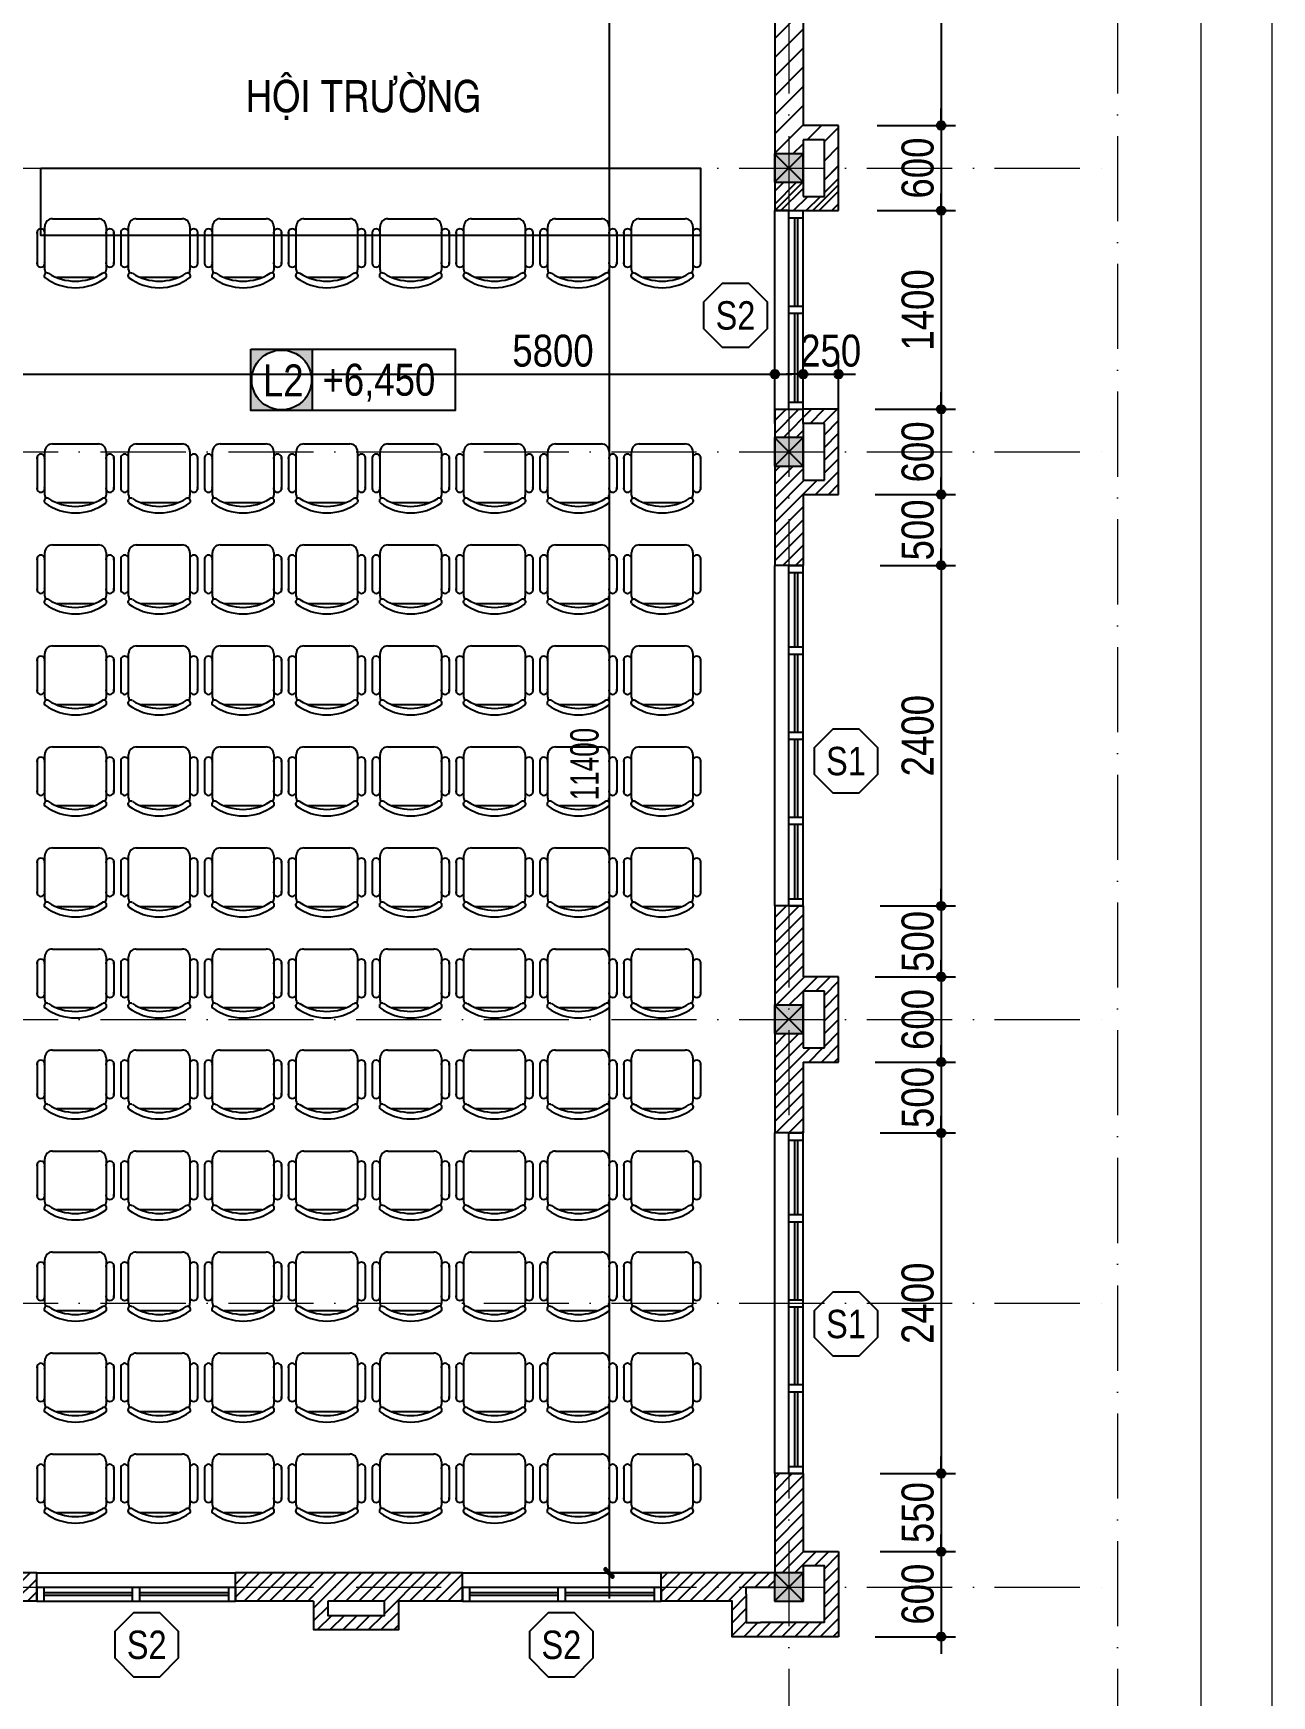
# Model space of a CAD drawing. Extents: x -1107188 to -523840, y 39692 to 514392.
# Drawn here: x -1031917 to -1023188, y 495586 to 507302 of the extents above; entities that cross this region are included whole.
import ezdxf
from ezdxf.enums import TextEntityAlignment as Align

# ---------------------------------------------------------------- set-up
doc = ezdxf.new("R2010")
doc.units = 0
doc.linetypes.add('ACAD_ISO10W100', pattern=[18, 12, -3, 0, -3])
doc.layers.get('0').update_dxf_attribs({"color": 255, "linetype": 'CONTINUOUS'})
doc.layers.get('DEFPOINTS').update_dxf_attribs({"linetype": 'CONTINUOUS'})
doc.layers.add('00-KICH THUOC', color=6, linetype='CONTINUOUS', lineweight=9)
doc.layers.add('TRUC', color=24, linetype='CONTINUOUS', lineweight=0)
for name, color, linetype in [('009', 251, 'CONTINUOUS'), ('DIM', 1, 'CONTINUOUS'), ('DOOR', 20, 'CONTINUOUS'), ('MEDIUM', 2, 'CONTINUOUS'), ('TAGS', 60, 'CONTINUOUS'), ('TEXT', 7, 'CONTINUOUS'), ('TUONG', 131, 'CONTINUOUS'), ('vat dung', 44, 'CONTINUOUS'), ('WALL', 4, 'CONTINUOUS')]:
    doc.layers.add(name, color=color, linetype=linetype)
doc.styles.add('1', font='', dxfattribs={"height": 250})
doc.styles.add('HEL-CONDENSE', font='')
doc.styles.add('KICHTHUOC', font='', dxfattribs={"width": 0.8})
doc.styles.add('SO BV', font='', dxfattribs={"height": 200})
doc.styles.add('TEN BV', font='', dxfattribs={"height": 350})
doc.styles.add('VNI-HELVE-CONDENSEN', font='')
doc.styles.get('1').set_extended_font_data('VNI-Helve-Condense')
doc.styles.get('HEL-CONDENSE').set_extended_font_data('VNI-Helve-Condense')
doc.styles.get('KICHTHUOC').set_extended_font_data('VNI-Helve-Condense')
doc.styles.get('SO BV').set_extended_font_data('VNI-Helve-Condense')
doc.styles.get('TEN BV').set_extended_font_data('VNI-Helve-Condense', bold=True)
doc.styles.get('VNI-HELVE-CONDENSEN').set_extended_font_data('VNI-Helve-Condense')
doc.dimstyles.new('1-100', dxfattribs={"dimtxt": 200, "dimasz": 60, "dimexe": 0, "dimexo": 0, "dimgap": 70, "dimtad": 1, "dimtoh": 1, "dimdec": 0, "dimzin": 9, "dimdsep": 46, "dimtxsty": 'KICHTHUOC', "dimblk": 'KTHUOC', "dimcen": 15, "dimdle": 150, "dimclrd": 256, "dimclre": 256, "dimclrt": 7, "dimadec": 0, "dimazin": 0, "dimtfac": 1, "dimtdec": 0, "dimtix": 1, "dimtmove": 2, "dimatfit": 3, "dimfxl": 1, "dimtolj": 1, "dimtzin": 1, "dimarcsym": 0})
doc.dimstyles.new('D100', dxfattribs={"dimtxt": 225, "dimasz": 1.2, "dimexe": 100, "dimexo": 0, "dimgap": 50, "dimtad": 1, "dimdec": 0, "dimzin": 13, "dimdsep": 46, "dimtxsty": 'HEL-CONDENSE', "dimblk": 'D50', "dimcen": 0, "dimclrd": 1, "dimclre": 1, "dimclrt": 7, "dimadec": 0, "dimazin": 0, "dimtfac": 1, "dimtdec": 0, "dimtmove": 0, "dimatfit": 3, "dimldrblk": 'D50', "dimfxl": 1, "dimtolj": 1, "dimtzin": 13, "dimarcsym": 0})
pattern_1 = [(45, (-2362596.62, 165205.8), (-44.9012806, 44.9012806), [])]

# ---------------------------------------------------------------- blocks, each defined once
blk = doc.blocks.new('A$C419169B2')
at = {"layer": 'vat dung'}
for p, q in [((-166, 1192), (158, 1192)), ((-275, 1100), (-275, 871)), ((-220, 832), (-220, 1138)), ((212, 1138), (212, 832)), ((266, 1100), (266, 871)), ((129, 778), (-138, 778))]:
    blk.add_line(p, q, dxfattribs=at)
for centre, radius, start, end in [((-166, 1138), 54, 90, 180), ((158, 1138), 54, 0, 90), ((-248, 1092), 28.1, 343.7398, 196.2602), ((239, 1092), 28.1, 343.7398, 196.2602), ((-248, 879), 28.1, 163.7398, 16.2602), ((-166, 832), 54, 180, 207.5844), ((158, 832), 54, 332.4156, 0), ((239, 879), 28.1, 163.7398, 16.2602), ((-205, 790), 19.7, 57.9726, 216.6901), ((-4, 1066), 360, 233.1301, 306.8699), ((-4, 1106), 354, 237.5758, 302.4242), ((196, 790), 19.7, 323.3099, 122.0274)]:
    blk.add_arc(centre, radius, start, end, dxfattribs=at)
blk = doc.blocks.new('s11')
at = {"layer": 'DOOR'}
for p, q in [((0, 0), (0, -100)), ((1400, 0), (0, 0)), ((50, 0), (50, -100)), ((1350, 0), (1350, -100)), ((1400, 0), (1400, -100)), ((1400, -100), (0, -100))]:
    blk.add_line(p, q, dxfattribs=at)
at = {"layer": 'DOOR', "linetype": 'ByBlock', "lineweight": -2}
for p, q in [((675, -100), (675, 0)), ((725, -100), (725, 0))]:
    blk.add_line(p, q, dxfattribs=at)
at = {"layer": 'DOOR', "color": 251}
for p, q in [((50, -40), (675, -40)), ((50, -60), (675, -60)), ((725, -40), (1350, -40)), ((725, -60), (1350, -60))]:
    blk.add_line(p, q, dxfattribs=at)
blk = doc.blocks.new('A$C1CA434F2')
at = {"layer": 'DOOR'}
for p, q in [((-289, -309), (-289, -409)), ((-289, -309), (2111, -309)), ((-239, -309), (-239, -409)), ((886, -309), (886, -409)), ((936, -309), (936, -409)), ((1486, -309), (1486, -409)), ((1536, -309), (1536, -409)), ((2061, -309), (2061, -409)), ((2111, -309), (2111, -409)), ((-289, -409), (2111, -409))]:
    blk.add_line(p, q, dxfattribs=at)
at = {"layer": 'DOOR', "color": 251}
for p, q in [((285, -349), (-239, -349)), ((886, -349), (335, -349)), ((1486, -349), (936, -349)), ((2061, -349), (1536, -349)), ((285, -369), (-239, -369)), ((886, -369), (335, -369)), ((1486, -369), (936, -369)), ((2061, -369), (1536, -369))]:
    blk.add_line(p, q, dxfattribs=at)
at = {"layer": 'DOOR', "linetype": 'ByBlock', "lineweight": -2}
for p, q in [((285, -409), (285, -309)), ((335, -409), (335, -309))]:
    blk.add_line(p, q, dxfattribs=at)
blk = doc.blocks.new('A$C225A2996')
at = {"layer": 'WALL'}
blk.add_hatch(color=4, dxfattribs=at).paths.add_polyline_path([(531, 82), (731, 82), (731, 282), (531, 282)])
at = {"layer": 'WALL', "color": 4}
for p, q in [((531, 282), (731, 82)), ((531, 82), (731, 282))]:
    blk.add_line(p, q, dxfattribs=at)
blk.add_lwpolyline([(531, 82), (731, 82), (731, 282), (531, 282)], close=True, dxfattribs=at)
blk = doc.blocks.new('KH-CUADI')
at = {"layer": 'TAGS'}
blk.add_lwpolyline([(-124, 300), (-300, 124), (-300, -124), (-124, -300), (124, -300), (300, -124), (300, 124), (124, 300)], close=True, dxfattribs=at)
at = {"layer": 'TAGS', "style": 'VNI-HELVE-CONDENSEN'}
blk.add_attdef('D', text='', height=300, dxfattribs=at).set_placement((0, 0), align=Align.MIDDLE)
blk = doc.blocks.new('D50')
at = {"layer": 'DIM'}
blk.add_hatch(color=256, dxfattribs=at).paths.add_polyline_path([(25, 0, 1), (-25, 0, 1)])
blk.add_line((25, 0), (100, 0), dxfattribs=at)
blk.add_circle((0, 0), 25, dxfattribs=at)
blk = doc.blocks.new('*D410')
at = {"layer": 'DEFPOINTS', "color": 0, "transparency": 16777216}
for p in [(-1025970, 510102), (-1025970, 506652), (-1025518, 506652)]:
    blk.add_point(p, dxfattribs=at)
at = {"layer": 'DIM', "color": 1, "lineweight": -2, "transparency": 16777216}
for p, q in [((-1025970, 510102), (-1025418, 510102)), ((-1025518, 510101), (-1025518, 506653)), ((-1025970, 506652), (-1025418, 506652))]:
    blk.add_line(p, q, dxfattribs=at)
at = {"layer": 'DIM', "color": 1, "lineweight": -2, "transparency": 16777216, "xscale": 1.199999999999999, "yscale": 1.199999999999999, "zscale": 1.199999999999999}
for p, rotation in [((-1025518, 510102), 90), ((-1025518, 506652), 270)]:
    blk.add_blockref('D50', p, dxfattribs=dict(at, rotation=rotation))
at = {"layer": 'DIM', "color": 7, "transparency": 16777216, "insert": (-1025683, 508377), "char_height": 225, "attachment_point": 5, "rotation": 90, "style": 'HEL-CONDENSE'}
blk.add_mtext('\\A1;3450', dxfattribs=at)
blk = doc.blocks.new('*D411')
at = {"layer": 'DEFPOINTS', "color": 0, "transparency": 16777216}
for p in [(-1025970, 506652), (-1025970, 506052), (-1025518, 506052)]:
    blk.add_point(p, dxfattribs=at)
at = {"layer": 'DIM', "color": 1, "lineweight": -2, "transparency": 16777216}
for p, q in [((-1025970, 506652), (-1025418, 506652)), ((-1025518, 506651), (-1025518, 506053)), ((-1025970, 506052), (-1025418, 506052))]:
    blk.add_line(p, q, dxfattribs=at)
at = {"layer": 'DIM', "color": 1, "lineweight": -2, "transparency": 16777216, "xscale": 1.199999999999999, "yscale": 1.199999999999999, "zscale": 1.199999999999999}
for p, rotation in [((-1025518, 506652), 90), ((-1025518, 506052), 270)]:
    blk.add_blockref('D50', p, dxfattribs=dict(at, rotation=rotation))
at = {"layer": 'DIM', "color": 7, "transparency": 16777216, "insert": (-1025683, 506352), "char_height": 225, "attachment_point": 5, "rotation": 90, "style": 'HEL-CONDENSE'}
blk.add_mtext('\\A1;600', dxfattribs=at)
blk = doc.blocks.new('*D412')
at = {"layer": 'DEFPOINTS', "color": 0, "transparency": 16777216}
for p in [(-1025970, 506052), (-1025983, 504652), (-1025518, 504652)]:
    blk.add_point(p, dxfattribs=at)
at = {"layer": 'DIM', "color": 1, "lineweight": -2, "transparency": 16777216}
for p, q in [((-1025970, 506052), (-1025418, 506052)), ((-1025518, 506051), (-1025518, 504653)), ((-1025983, 504652), (-1025418, 504652))]:
    blk.add_line(p, q, dxfattribs=at)
at = {"layer": 'DIM', "color": 1, "lineweight": -2, "transparency": 16777216, "xscale": 1.199999999999999, "yscale": 1.199999999999999, "zscale": 1.199999999999999}
for p, rotation in [((-1025518, 506052), 90), ((-1025518, 504652), 270)]:
    blk.add_blockref('D50', p, dxfattribs=dict(at, rotation=rotation))
at = {"layer": 'DIM', "color": 7, "transparency": 16777216, "insert": (-1025683, 505352), "char_height": 225, "attachment_point": 5, "rotation": 90, "style": 'HEL-CONDENSE'}
blk.add_mtext('\\A1;1400', dxfattribs=at)
blk = doc.blocks.new('*D413')
at = {"layer": 'DEFPOINTS', "color": 0, "transparency": 16777216}
for p in [(-1025983, 504652), (-1025983, 504052), (-1025518, 504052)]:
    blk.add_point(p, dxfattribs=at)
at = {"layer": 'DIM', "color": 1, "lineweight": -2, "transparency": 16777216}
for p, q in [((-1025983, 504652), (-1025418, 504652)), ((-1025518, 504651), (-1025518, 504053)), ((-1025983, 504052), (-1025418, 504052))]:
    blk.add_line(p, q, dxfattribs=at)
at = {"layer": 'DIM', "color": 1, "lineweight": -2, "transparency": 16777216, "xscale": 1.199999999999999, "yscale": 1.199999999999999, "zscale": 1.199999999999999}
for p, rotation in [((-1025518, 504652), 90), ((-1025518, 504052), 270)]:
    blk.add_blockref('D50', p, dxfattribs=dict(at, rotation=rotation))
at = {"layer": 'DIM', "color": 7, "transparency": 16777216, "insert": (-1025683, 504352), "char_height": 225, "attachment_point": 5, "rotation": 90, "style": 'HEL-CONDENSE'}
blk.add_mtext('\\A1;600', dxfattribs=at)
blk = doc.blocks.new('*D414')
at = {"layer": 'DEFPOINTS', "color": 0, "transparency": 16777216}
for p in [(-1025983, 504052), (-1025949, 503552), (-1025518, 503552)]:
    blk.add_point(p, dxfattribs=at)
at = {"layer": 'DIM', "color": 1, "lineweight": -2, "transparency": 16777216}
for p, q in [((-1025983, 504052), (-1025418, 504052)), ((-1025518, 504051), (-1025518, 503553)), ((-1025949, 503552), (-1025418, 503552))]:
    blk.add_line(p, q, dxfattribs=at)
at = {"layer": 'DIM', "color": 1, "lineweight": -2, "transparency": 16777216, "xscale": 1.199999999999999, "yscale": 1.199999999999999, "zscale": 1.199999999999999}
for p, rotation in [((-1025518, 504052), 90), ((-1025518, 503552), 270)]:
    blk.add_blockref('D50', p, dxfattribs=dict(at, rotation=rotation))
at = {"layer": 'DIM', "color": 7, "transparency": 16777216, "insert": (-1025683, 503802), "char_height": 225, "attachment_point": 5, "rotation": 90, "style": 'HEL-CONDENSE'}
blk.add_mtext('\\A1;500', dxfattribs=at)
blk = doc.blocks.new('*D415')
at = {"layer": 'DEFPOINTS', "color": 0, "transparency": 16777216}
for p in [(-1025949, 503552), (-1025949, 501152), (-1025518, 501152)]:
    blk.add_point(p, dxfattribs=at)
at = {"layer": 'DIM', "color": 1, "lineweight": -2, "transparency": 16777216}
for p, q in [((-1025949, 503552), (-1025418, 503552)), ((-1025518, 503551), (-1025518, 501153)), ((-1025949, 501152), (-1025418, 501152))]:
    blk.add_line(p, q, dxfattribs=at)
at = {"layer": 'DIM', "color": 1, "lineweight": -2, "transparency": 16777216, "xscale": 1.199999999999999, "yscale": 1.199999999999999, "zscale": 1.199999999999999}
for p, rotation in [((-1025518, 503552), 90), ((-1025518, 501152), 270)]:
    blk.add_blockref('D50', p, dxfattribs=dict(at, rotation=rotation))
at = {"layer": 'DIM', "color": 7, "transparency": 16777216, "insert": (-1025683, 502352), "char_height": 225, "attachment_point": 5, "rotation": 90, "style": 'HEL-CONDENSE'}
blk.add_mtext('\\A1;2400', dxfattribs=at)
blk = doc.blocks.new('*D416')
at = {"layer": 'DEFPOINTS', "color": 0, "transparency": 16777216}
for p in [(-1025949, 501152), (-1025983, 500652), (-1025518, 500652)]:
    blk.add_point(p, dxfattribs=at)
at = {"layer": 'DIM', "color": 1, "lineweight": -2, "transparency": 16777216}
for p, q in [((-1025949, 501152), (-1025418, 501152)), ((-1025518, 501151), (-1025518, 500653)), ((-1025983, 500652), (-1025418, 500652))]:
    blk.add_line(p, q, dxfattribs=at)
at = {"layer": 'DIM', "color": 1, "lineweight": -2, "transparency": 16777216, "xscale": 1.199999999999999, "yscale": 1.199999999999999, "zscale": 1.199999999999999}
for p, rotation in [((-1025518, 501152), 90), ((-1025518, 500652), 270)]:
    blk.add_blockref('D50', p, dxfattribs=dict(at, rotation=rotation))
at = {"layer": 'DIM', "color": 7, "transparency": 16777216, "insert": (-1025683, 500902), "char_height": 225, "attachment_point": 5, "rotation": 90, "style": 'HEL-CONDENSE'}
blk.add_mtext('\\A1;500', dxfattribs=at)
blk = doc.blocks.new('*D417')
at = {"layer": 'DEFPOINTS', "color": 0, "transparency": 16777216}
for p in [(-1025983, 500652), (-1025983, 500052), (-1025518, 500052)]:
    blk.add_point(p, dxfattribs=at)
at = {"layer": 'DIM', "color": 1, "lineweight": -2, "transparency": 16777216}
for p, q in [((-1025983, 500652), (-1025418, 500652)), ((-1025518, 500651), (-1025518, 500053)), ((-1025983, 500052), (-1025418, 500052))]:
    blk.add_line(p, q, dxfattribs=at)
at = {"layer": 'DIM', "color": 1, "lineweight": -2, "transparency": 16777216, "xscale": 1.199999999999999, "yscale": 1.199999999999999, "zscale": 1.199999999999999}
for p, rotation in [((-1025518, 500652), 90), ((-1025518, 500052), 270)]:
    blk.add_blockref('D50', p, dxfattribs=dict(at, rotation=rotation))
at = {"layer": 'DIM', "color": 7, "transparency": 16777216, "insert": (-1025683, 500352), "char_height": 225, "attachment_point": 5, "rotation": 90, "style": 'HEL-CONDENSE'}
blk.add_mtext('\\A1;600', dxfattribs=at)
blk = doc.blocks.new('*D418')
at = {"layer": 'DEFPOINTS', "color": 0, "transparency": 16777216}
for p in [(-1025983, 500052), (-1025949, 499552), (-1025518, 499552)]:
    blk.add_point(p, dxfattribs=at)
at = {"layer": 'DIM', "color": 1, "lineweight": -2, "transparency": 16777216}
for p, q in [((-1025983, 500052), (-1025418, 500052)), ((-1025518, 500051), (-1025518, 499553)), ((-1025949, 499552), (-1025418, 499552))]:
    blk.add_line(p, q, dxfattribs=at)
at = {"layer": 'DIM', "color": 1, "lineweight": -2, "transparency": 16777216, "xscale": 1.199999999999999, "yscale": 1.199999999999999, "zscale": 1.199999999999999}
for p, rotation in [((-1025518, 500052), 90), ((-1025518, 499552), 270)]:
    blk.add_blockref('D50', p, dxfattribs=dict(at, rotation=rotation))
at = {"layer": 'DIM', "color": 7, "transparency": 16777216, "insert": (-1025683, 499802), "char_height": 225, "attachment_point": 5, "rotation": 90, "style": 'HEL-CONDENSE'}
blk.add_mtext('\\A1;500', dxfattribs=at)
blk = doc.blocks.new('*D419')
at = {"layer": 'DEFPOINTS', "color": 0, "transparency": 16777216}
for p in [(-1025949, 499552), (-1025949, 497152), (-1025518, 497152)]:
    blk.add_point(p, dxfattribs=at)
at = {"layer": 'DIM', "color": 1, "lineweight": -2, "transparency": 16777216}
for p, q in [((-1025949, 499552), (-1025418, 499552)), ((-1025518, 499551), (-1025518, 497153)), ((-1025949, 497152), (-1025418, 497152))]:
    blk.add_line(p, q, dxfattribs=at)
at = {"layer": 'DIM', "color": 1, "lineweight": -2, "transparency": 16777216, "xscale": 1.199999999999999, "yscale": 1.199999999999999, "zscale": 1.199999999999999}
for p, rotation in [((-1025518, 499552), 90), ((-1025518, 497152), 270)]:
    blk.add_blockref('D50', p, dxfattribs=dict(at, rotation=rotation))
at = {"layer": 'DIM', "color": 7, "transparency": 16777216, "insert": (-1025683, 498352), "char_height": 225, "attachment_point": 5, "rotation": 90, "style": 'HEL-CONDENSE'}
blk.add_mtext('\\A1;2400', dxfattribs=at)
blk = doc.blocks.new('*D420')
at = {"layer": 'DEFPOINTS', "color": 0, "transparency": 16777216}
for p in [(-1025949, 497152), (-1025949, 496602), (-1025518, 496602)]:
    blk.add_point(p, dxfattribs=at)
at = {"layer": 'DIM', "color": 1, "lineweight": -2, "transparency": 16777216}
for p, q in [((-1025949, 497152), (-1025418, 497152)), ((-1025518, 497151), (-1025518, 496603)), ((-1025949, 496602), (-1025418, 496602))]:
    blk.add_line(p, q, dxfattribs=at)
at = {"layer": 'DIM', "color": 1, "lineweight": -2, "transparency": 16777216, "xscale": 1.199999999999999, "yscale": 1.199999999999999, "zscale": 1.199999999999999}
for p, rotation in [((-1025518, 497152), 90), ((-1025518, 496602), 270)]:
    blk.add_blockref('D50', p, dxfattribs=dict(at, rotation=rotation))
at = {"layer": 'DIM', "color": 7, "transparency": 16777216, "insert": (-1025683, 496877), "char_height": 225, "attachment_point": 5, "rotation": 90, "style": 'HEL-CONDENSE'}
blk.add_mtext('\\A1;550', dxfattribs=at)
blk = doc.blocks.new('*D421')
at = {"layer": 'DEFPOINTS', "color": 0, "transparency": 16777216}
for p in [(-1025949, 496602), (-1025983, 496002), (-1025518, 496002)]:
    blk.add_point(p, dxfattribs=at)
at = {"layer": 'DIM', "color": 1, "lineweight": -2, "transparency": 16777216}
for p, q in [((-1025949, 496602), (-1025418, 496602)), ((-1025518, 496601), (-1025518, 496003)), ((-1025983, 496002), (-1025418, 496002))]:
    blk.add_line(p, q, dxfattribs=at)
at = {"layer": 'DIM', "color": 1, "lineweight": -2, "transparency": 16777216, "xscale": 1.199999999999999, "yscale": 1.199999999999999, "zscale": 1.199999999999999}
for p, rotation in [((-1025518, 496602), 90), ((-1025518, 496002), 270)]:
    blk.add_blockref('D50', p, dxfattribs=dict(at, rotation=rotation))
at = {"layer": 'DIM', "color": 7, "transparency": 16777216, "insert": (-1025683, 496302), "char_height": 225, "attachment_point": 5, "rotation": 90, "style": 'HEL-CONDENSE'}
blk.add_mtext('\\A1;600', dxfattribs=at)
blk = doc.blocks.new('*D484')
at = {"layer": 'DEFPOINTS', "color": 0, "transparency": 16777216}
for p in [(-1026691, 504899), (-1032491, 504582), (-1026691, 504553)]:
    blk.add_point(p, dxfattribs=at)
at = {"layer": 'DIM', "color": 1, "lineweight": -2, "transparency": 16777216}
for p, q in [((-1032491, 504582), (-1032491, 504999)), ((-1026691, 504553), (-1026691, 504999)), ((-1032490, 504899), (-1026693, 504899))]:
    blk.add_line(p, q, dxfattribs=at)
at = {"layer": 'DIM', "color": 1, "lineweight": -2, "transparency": 16777216, "xscale": 1.199999999999999, "yscale": 1.199999999999999, "zscale": 1.199999999999999, "rotation": 180}
blk.add_blockref('D50', (-1032491, 504899), dxfattribs=at)
at = {"layer": 'DIM', "color": 1, "lineweight": -2, "transparency": 16777216, "xscale": 1.199999999999999, "yscale": 1.199999999999999, "zscale": 1.199999999999999}
blk.add_blockref('D50', (-1026691, 504899), dxfattribs=at)
at = {"layer": 'DIM', "color": 7, "transparency": 16777216, "insert": (-1028254, 505064), "char_height": 225, "attachment_point": 5, "style": 'HEL-CONDENSE'}
blk.add_mtext('\\A1;5800', dxfattribs=at)
blk = doc.blocks.new('*D485')
at = {"layer": 'DEFPOINTS', "color": 0, "transparency": 16777216}
for p in [(-1026241, 504899), (-1026491, 504553), (-1026241, 504553)]:
    blk.add_point(p, dxfattribs=at)
at = {"layer": 'DIM', "color": 1, "lineweight": -2, "transparency": 16777216}
for p, q in [((-1026491, 504553), (-1026491, 504999)), ((-1026241, 504553), (-1026241, 504999)), ((-1026490, 504899), (-1026243, 504899))]:
    blk.add_line(p, q, dxfattribs=at)
at = {"layer": 'DIM', "color": 1, "lineweight": -2, "transparency": 16777216, "xscale": 1.199999999999999, "yscale": 1.199999999999999, "zscale": 1.199999999999999, "rotation": 180}
blk.add_blockref('D50', (-1026491, 504899), dxfattribs=at)
at = {"layer": 'DIM', "color": 1, "lineweight": -2, "transparency": 16777216, "xscale": 1.199999999999999, "yscale": 1.199999999999999, "zscale": 1.199999999999999}
blk.add_blockref('D50', (-1026241, 504899), dxfattribs=at)
at = {"layer": 'DIM', "color": 7, "transparency": 16777216, "insert": (-1026297, 505064), "char_height": 225, "attachment_point": 5, "style": 'HEL-CONDENSE'}
blk.add_mtext('\\A1;250', dxfattribs=at)
blk = doc.blocks.new('A$C27B14CF0')
at = {"layer": 'TAGS', "ltscale": 1000}
h = blk.add_hatch(color=8, dxfattribs=at)
h.paths.add_polyline_path([(250, 243), (-182, 243), (-182, -189), (250, -189)])
h.paths.add_polyline_path([(245, 27, -1), (-177, 27, -1)], flags=16)
blk.add_line((250, 243), (250, -189), dxfattribs=at)
blk.add_lwpolyline([(-182, 243), (1258, 243), (1258, -189), (-182, -189)], close=True, dxfattribs=at)
blk.add_circle((34, 27), 211, dxfattribs=at)
at = {"layer": 'TAGS', "ltscale": 1000, "style": 'VNI-HELVE-CONDENSEN'}
for p in [(-44, -84), (379, -84)]:
    blk.add_attdef('S', p, '', height=225, dxfattribs=at)
blk = doc.blocks.new('KTHUOC')
at = {"ltscale": 50}
h = blk.add_hatch(color=256, dxfattribs=at)
edge = h.paths.add_edge_path()
edge.add_line((0.28, 0.53), (-0.53, -0.28))
edge.add_arc((-0.41, -0.41), 0.175, 135, 225)
edge.add_arc((-0.41, -0.41), 0.175, 225, 315)
edge.add_line((-0.28, -0.53), (0.53, 0.28))
edge.add_arc((0.41, 0.41), 0.175, 315, 405)
edge.add_arc((0.41, 0.41), 0.175, 45, 135)
for p, q in [((0, -2), (0, 2)), ((-3, 0), (3, 0))]:
    blk.add_line(p, q)
blk.add_lwpolyline([(0.28, 0.53), (-0.53, -0.28, 0.414214), (-0.53, -0.53), (-0.53, -0.53, 0.414214), (-0.28, -0.53), (0.53, 0.28, 0.414214), (0.53, 0.53), (0.53, 0.53, 0.414214)], format="xyb", close=True)
blk = doc.blocks.new('*D565')
at = {"layer": '009', "lineweight": -2, "transparency": 16777216}
for p, q in [((-1027348, 507852), (-1027859, 507852)), ((-1027859, 507792), (-1027859, 496512)), ((-1027348, 496452), (-1027859, 496452))]:
    blk.add_line(p, q, dxfattribs=at)
at = {"layer": 'DEFPOINTS', "color": 0, "transparency": 16777216}
for p in [(-1027348, 507852), (-1027859, 496452), (-1027348, 496452)]:
    blk.add_point(p, dxfattribs=at)
at = {"layer": '009', "lineweight": -2, "transparency": 16777216, "xscale": 60, "yscale": 60, "zscale": 60}
for p, rotation in [((-1027859, 507852), 90), ((-1027859, 496452), 270)]:
    blk.add_blockref('KTHUOC', p, dxfattribs=dict(at, rotation=rotation))
at = {"layer": '009', "color": 7, "transparency": 16777216, "insert": (-1028031, 502152), "char_height": 200, "attachment_point": 5, "rotation": 90, "style": 'KICHTHUOC'}
blk.add_mtext('\\A1;11400', dxfattribs=at)
blk = doc.blocks.new('KHUNGTEN')
at = {"color": 3, "linetype": 'Continuous'}
for points in [[(-593653, 217892), (-593653, 277292), (-509653, 277292), (-509653, 217892), (-593653, 217892)], [(-593153, 218392), (-593153, 276792), (-510153, 276792), (-510153, 218392)]]:
    blk.add_lwpolyline(points, close=True, dxfattribs=at)
at = {"style": 'TEN BV'}
for tag, p in [('TEB_BV', (-518299, 222628)), ('LOAI_BV', (-511918, 220684)), ('TL', (-512164, 219751))]:
    blk.add_attdef(tag, p, '', height=350, dxfattribs=at)
at = {"style": 'SO BV'}
for tag, p in [('SOBV', (-510673, 221020)), ('TONGSOBV', (-510673, 220591))]:
    blk.add_attdef(tag, text='', height=200, dxfattribs=at).set_placement(p, align=Align.CENTER)

msp = doc.modelspace()

# ---------------------------------------------------------------- hatches: boundary and pattern name
at = {"layer": '009'}
h = msp.add_hatch(dxfattribs=at)
h.set_pattern_fill('ANSI31', color=256, scale=30, style=0)
h.set_pattern_definition([(45, (-2362596.62, 165205.8), (-67.351921, 67.351921), [])])
h.paths.add_polyline_path([(-1026891.449, 510601.964), (-1026341.449, 510601.964), (-1026341.449, 510201.964), (-1026491.449, 510201.964), (-1026491.449, 510251.964), (-1026691.449, 510251.964), (-1026691.449, 508551.964), (-1027491.449, 508551.964), (-1027491.449, 508451.964), (-1026691.449, 508451.964), (-1026691.449, 506451.964), (-1026491.449, 506451.964), (-1026491.449, 506551.964), (-1026341.449, 506551.964), (-1026341.449, 506151.964), (-1026491.449, 506151.964), (-1026491.449, 506251.964), (-1026691.449, 506251.964), (-1026691.449, 506051.964), (-1026591.449, 506051.964), (-1026491.449, 506051.964), (-1026241.449, 506051.964), (-1026241.449, 506651.964), (-1026491.449, 506651.964), (-1026491.449, 510101.964), (-1026241.449, 510101.964), (-1026241.449, 510701.964), (-1026791.449, 510701.964), (-1026991.449, 510701.964), (-1026991.449, 510451.964), (-1027491.449, 510451.964), (-1029341.449, 510451.964), (-1029341.449, 510651.964), (-1029941.449, 510651.964), (-1029941.449, 510451.964), (-1031891.449, 510451.964), (-1032291.449, 510451.964), (-1032291.449, 510651.964), (-1032891.449, 510651.964), (-1032891.449, 510451.964), (-1033391.449, 510451.964), (-1033391.449, 510251.964), (-1032691.449, 510251.964), (-1032691.449, 510451.964), (-1032791.449, 510451.964), (-1032791.449, 510551.964), (-1032391.449, 510551.964), (-1032391.449, 510451.964), (-1032491.449, 510451.964), (-1032491.449, 510251.964), (-1031891.449, 510251.964), (-1027491.449, 510251.964), (-1026691.449, 510251.964), (-1026691.449, 510351.964), (-1026891.449, 510351.964)])
h.paths.add_polyline_path([(-1029841.449, 510451.964), (-1029841.449, 510551.964), (-1029441.449, 510551.964), (-1029441.449, 510451.964)], flags=16)
h.paths.add_polyline_path([(-1032491.449, 508451.964), (-1031691.449, 508451.964), (-1031691.449, 508551.964), (-1032491.449, 508551.964), (-1032491.449, 510251.964), (-1032591.449, 510251.964), (-1032591.449, 510151.964), (-1032591.449, 506451.964), (-1032491.449, 506451.964)], flags=16)
h.paths.add_polyline_path([(-1035491.449, 504251.964), (-1035591.449, 504251.964), (-1035591.449, 500451.964), (-1035491.449, 500451.964)])
h.paths.add_polyline_path([(-1032491.449, 500251.964), (-1032691.449, 500251.964), (-1032691.449, 499551.964), (-1032491.449, 499551.964)])
h.paths.add_polyline_path([(-1032691.449, 500451.964), (-1033391.449, 500451.964), (-1033391.449, 500251.964), (-1032691.449, 500251.964)])
h.paths.add_polyline_path([(-1034791.449, 500451.964), (-1035491.449, 500451.964), (-1035491.449, 500251.964), (-1035391.449, 500251.964), (-1035391.449, 500151.964), (-1035791.449, 500151.964), (-1035791.449, 500251.964), (-1035691.449, 500251.964), (-1035691.449, 500451.964), (-1036391.449, 500451.964), (-1036391.449, 500251.964), (-1035891.449, 500251.964), (-1035891.449, 500051.964), (-1035291.449, 500051.964), (-1035291.449, 500251.964), (-1034791.449, 500251.964)])
h.paths.add_polyline_path([(-1036385.378, 500082.114), (-1036385.378, 500621.814), (-1036043.078, 500621.814), (-1036043.078, 500082.114)], flags=9)
h.paths.add_polyline_path([(-1032591.449, 501745.329), (-1032491.449, 501745.329), (-1032491.449, 504251.964), (-1032591.449, 504251.964)])
h.paths.add_polyline_path([(-1032491.449, 500545.329), (-1032591.449, 500545.329), (-1032591.449, 500451.964), (-1032491.449, 500451.964)])
h = msp.add_hatch(dxfattribs=at)
h.set_pattern_fill('ANSI31', color=256, scale=20, style=0)
h.set_pattern_definition(pattern_1)
h.paths.add_polyline_path([(-1026591.449, 504251.964), (-1026691.449, 504251.964), (-1026691.449, 503551.964), (-1026591.449, 503551.964)])
h.paths.add_polyline_path([(-1026491.449, 504051.964), (-1026241.449, 504051.964), (-1026241.449, 504351.964), (-1026341.449, 504351.964), (-1026341.449, 504151.964), (-1026491.449, 504151.964), (-1026491.449, 504251.964), (-1026591.449, 504251.964), (-1026591.449, 503551.964), (-1026491.449, 503551.964)])
h.paths.add_polyline_path([(-1026241.449, 504651.964), (-1026491.449, 504651.964), (-1026591.449, 504651.964), (-1026591.449, 504451.964), (-1026491.449, 504451.964), (-1026491.449, 504551.964), (-1026341.449, 504551.964), (-1026341.449, 504351.964), (-1026241.449, 504351.964)])
h.paths.add_polyline_path([(-1026591.449, 504651.964), (-1026691.449, 504651.964), (-1026691.449, 504451.964), (-1026591.449, 504451.964)])
h.paths.add_polyline_path([(-1026591.449, 506251.964), (-1026691.449, 506251.964), (-1026691.449, 506051.964), (-1026591.449, 506051.964)])
h.paths.add_polyline_path([(-1026241.449, 506351.964), (-1026341.449, 506351.964), (-1026341.449, 506151.964), (-1026491.449, 506151.964), (-1026491.449, 506251.964), (-1026591.449, 506251.964), (-1026591.449, 506051.964), (-1026491.449, 506051.964), (-1026241.449, 506051.964)])
h.paths.add_polyline_path([(-1025853.811, 508030.014), (-1025853.811, 508723.914), (-1025511.511, 508723.914), (-1025511.511, 508030.014)], flags=9)
h.paths.add_polyline_path([(-1025853.811, 506082.114), (-1025853.811, 506621.814), (-1025511.511, 506621.814), (-1025511.511, 506082.114)], flags=9)
h = msp.add_hatch(dxfattribs=at)
h.set_pattern_fill('ANSI31', color=256, scale=20, style=0)
h.set_pattern_definition(pattern_1)
h.paths.add_polyline_path([(-1032491.449, 497151.964), (-1032691.449, 497151.964), (-1032691.449, 496601.964), (-1032891.449, 496601.964), (-1032891.449, 496001.964), (-1032291.449, 496001.964), (-1032291.449, 496251.964), (-1031891.449, 496251.964), (-1031891.449, 496451.964), (-1032491.449, 496451.964), (-1032491.449, 496251.964), (-1032391.449, 496251.964), (-1032391.449, 496101.964), (-1032791.449, 496101.964), (-1032791.449, 496501.964), (-1032691.449, 496501.964), (-1032691.449, 496451.964), (-1032491.449, 496451.964)])
h.paths.add_polyline_path([(-1028891.449, 496451.964), (-1030491.449, 496451.964), (-1030491.449, 496251.964), (-1029941.449, 496251.964), (-1029941.449, 496051.964), (-1029341.449, 496051.964), (-1029341.449, 496251.964), (-1028891.449, 496251.964)])
h.paths.add_polyline_path([(-1029841.449, 496251.964), (-1029441.449, 496251.964), (-1029441.449, 496151.964), (-1029841.449, 496151.964)], flags=16)
h.paths.add_polyline_path([(-1026691.449, 496451.964), (-1027491.449, 496451.964), (-1027491.449, 496251.964), (-1026991.449, 496251.964), (-1026991.449, 496001.964), (-1026241.449, 496001.964), (-1026241.449, 496601.964), (-1026491.449, 496601.964), (-1026491.449, 497151.964), (-1026691.449, 497151.964), (-1026691.449, 496451.964), (-1026491.449, 496451.964), (-1026491.449, 496501.964), (-1026341.449, 496501.964), (-1026341.449, 496101.964), (-1026791.449, 496101.964), (-1026891.449, 496101.964), (-1026891.449, 496301.964), (-1026891.449, 496351.964), (-1026691.449, 496351.964)])
h.paths.add_polyline_path([(-1026241.449, 500651.964), (-1026491.449, 500651.964), (-1026491.449, 501151.964), (-1026691.449, 501151.964), (-1026691.449, 500451.964), (-1026491.449, 500451.964), (-1026491.449, 500551.964), (-1026341.449, 500551.964), (-1026341.449, 500151.964), (-1026491.449, 500151.964), (-1026491.449, 500251.964), (-1026691.449, 500251.964), (-1026691.449, 500051.964), (-1026691.449, 499551.964), (-1026491.449, 499551.964), (-1026491.449, 500051.964), (-1026241.449, 500051.964)])

# ---------------------------------------------------------------- linework, layer by layer
msp.add_lwpolyline([(-1026691.449, 504651.964), (-1026591.449, 504651.964), (-1026591.449, 506051.964), (-1026691.449, 506051.964)], dxfattribs=at)
at = {"layer": 'DOOR'}
for p, q in [((-1026591.449, 506051.964), (-1026491.449, 506051.964)), ((-1026591.449, 504651.964), (-1026591.449, 506051.964)), ((-1026491.449, 504651.964), (-1026491.449, 506051.964)), ((-1026591.449, 506001.964), (-1026491.449, 506001.964)), ((-1026591.449, 504701.964), (-1026491.449, 504701.964)), ((-1026591.449, 504651.964), (-1026491.449, 504651.964))]:
    msp.add_line(p, q, dxfattribs=at)
at = {"layer": 'DOOR', "color": 251}
for p, q in [((-1026551.449, 506001.964), (-1026551.449, 505376.964)), ((-1026531.449, 506001.964), (-1026531.449, 505376.964)), ((-1026551.449, 505326.964), (-1026551.449, 504701.964)), ((-1026531.449, 505326.964), (-1026531.449, 504701.964))]:
    msp.add_line(p, q, dxfattribs=at)
at = {"layer": 'DOOR', "linetype": 'ByBlock', "lineweight": -2}
for p, q in [((-1026491.449, 505376.964), (-1026591.449, 505376.964)), ((-1026491.449, 505326.964), (-1026591.449, 505326.964))]:
    msp.add_line(p, q, dxfattribs=at)
at = {"layer": 'MEDIUM'}
for p, q in [((-1026691.449, 504651.964), (-1026691.449, 506051.964)), ((-1026691.449, 501151.964), (-1026691.449, 503551.964)), ((-1026691.449, 497151.964), (-1026691.449, 499551.964)), ((-1031891.449, 496451.964), (-1030491.449, 496451.964)), ((-1028891.449, 496451.964), (-1027491.449, 496451.964))]:
    msp.add_line(p, q, dxfattribs=at)
at = {"layer": 'TRUC', "linetype": 'ACAD_ISO10W100', "ltscale": 50}
msp.add_lwpolyline([(-1062045.434, 511077.744), (-1024275.122, 511077.744), (-1024275.122, 494651.964), (-1062045.434, 494651.964)], close=True, dxfattribs=at)
for points in [[(-1026591.449, 511077.744), (-1026591.449, 494651.964)], [(-1062045.434, 506351.964), (-1024275.122, 506351.964)], [(-1062045.434, 504351.964), (-1024275.122, 504351.964)], [(-1062045.434, 500351.964), (-1024275.122, 500351.964)], [(-1062045.434, 498351.964), (-1024275.122, 498351.964)], [(-1062045.434, 496351.964), (-1024275.122, 496351.964)]]:
    msp.add_lwpolyline(points, dxfattribs=at)
at = {"layer": 'TUONG'}
for p, q in [((-1026491.449, 510101.964), (-1026491.449, 506651.964)), ((-1026691.449, 506651.964), (-1026691.449, 506051.964)), ((-1026241.449, 506651.964), (-1026491.449, 506651.964)), ((-1026241.449, 506051.964), (-1026241.449, 506651.964)), ((-1026491.449, 506551.964), (-1026491.449, 506151.964)), ((-1026341.449, 506551.964), (-1026491.449, 506551.964)), ((-1026341.449, 506151.964), (-1026341.449, 506551.964)), ((-1026491.449, 506151.964), (-1026341.449, 506151.964)), ((-1026491.449, 506051.964), (-1026491.449, 506051.964)), ((-1026491.449, 506051.964), (-1026241.449, 506051.964)), ((-1026241.449, 504651.964), (-1026491.449, 504651.964)), ((-1026241.449, 504051.964), (-1026241.449, 504651.964)), ((-1026341.449, 504551.964), (-1026491.449, 504551.964)), ((-1026341.449, 504151.964), (-1026341.449, 504551.964)), ((-1026491.449, 504151.964), (-1026341.449, 504151.964)), ((-1026491.449, 504051.964), (-1026241.449, 504051.964)), ((-1026491.449, 503551.964), (-1026691.449, 503551.964)), ((-1026491.449, 501151.964), (-1026691.449, 501151.964)), ((-1026691.449, 500651.964), (-1026691.449, 500051.964)), ((-1026241.449, 500651.964), (-1026491.449, 500651.964)), ((-1026241.449, 500051.964), (-1026241.449, 500651.964)), ((-1026341.449, 500551.964), (-1026491.449, 500551.964)), ((-1026341.449, 500151.964), (-1026341.449, 500551.964)), ((-1026491.449, 500151.964), (-1026341.449, 500151.964)), ((-1026491.449, 500051.964), (-1026241.449, 500051.964)), ((-1026491.449, 499551.964), (-1026691.449, 499551.964)), ((-1026491.449, 497151.964), (-1026691.449, 497151.964)), ((-1026491.449, 497151.964), (-1026491.449, 496601.964)), ((-1026491.449, 496601.964), (-1026241.449, 496601.964)), ((-1026241.449, 496601.964), (-1026241.449, 496001.964)), ((-1031891.449, 496251.964), (-1031891.449, 496451.964)), ((-1030491.449, 496251.964), (-1030491.449, 496451.964)), ((-1028891.449, 496251.964), (-1028891.449, 496451.964)), ((-1027491.449, 496251.964), (-1027491.449, 496451.964)), ((-1026491.449, 496501.964), (-1026491.449, 496251.964)), ((-1026891.449, 496301.964), (-1026891.449, 496101.964)), ((-1026341.449, 496101.964), (-1026791.449, 496101.964))]:
    msp.add_line(p, q, dxfattribs=at)
at = {"layer": 'TUONG', "color": 4}
msp.add_line((-1026891.449, 496101.964), (-1026791.449, 496101.964), dxfattribs=at)
at = {"layer": 'TUONG'}
for points in [[(-1026691.449, 508451.964), (-1026691.449, 506051.964)], [(-1026691.449, 504651.964), (-1026691.449, 503551.964)], [(-1026491.449, 504651.964), (-1026491.449, 504651.964)], [(-1026491.449, 504551.964), (-1026491.449, 504151.964)], [(-1026491.449, 504051.964), (-1026491.449, 503551.964)], [(-1026691.449, 501151.964), (-1026691.449, 499551.964)], [(-1026491.449, 501151.964), (-1026491.449, 500651.964)], [(-1026491.449, 500551.964), (-1026491.449, 500151.964)], [(-1026491.449, 500051.964), (-1026491.449, 499551.964)], [(-1031891.449, 496451.964), (-1032491.449, 496451.964), (-1032491.449, 497176.964)], [(-1026691.449, 497151.964), (-1026691.449, 496426.964)], [(-1028891.449, 496451.964), (-1030491.449, 496451.964)], [(-1026691.449, 496451.964), (-1027491.449, 496451.964)], [(-1031891.449, 496251.964), (-1032291.449, 496251.964), (-1032291.449, 496001.964), (-1032891.449, 496001.964), (-1032891.449, 496001.964)], [(-1029941.449, 496251.964), (-1030491.449, 496251.964)], [(-1029941.449, 496251.964), (-1029941.449, 496051.964), (-1029341.449, 496051.964), (-1029341.449, 496251.964)], [(-1029441.449, 496251.964), (-1029841.449, 496251.964)], [(-1029841.449, 496251.964), (-1029841.449, 496151.964), (-1029441.449, 496151.964), (-1029441.449, 496251.964)], [(-1028891.449, 496251.964), (-1029341.449, 496251.964)], [(-1026241.449, 496001.964), (-1026991.449, 496001.964), (-1026991.449, 496251.964), (-1027491.449, 496251.964)]]:
    msp.add_lwpolyline(points, dxfattribs=at)
at = {"layer": 'TUONG', "color": 4}
for points in [[(-1026341.449, 496101.964), (-1026341.449, 496501.964), (-1026491.449, 496501.964)], [(-1026891.449, 496301.964), (-1026891.449, 496351.964), (-1026691.449, 496351.964)]]:
    msp.add_lwpolyline(points, dxfattribs=at)
at = {"layer": 'vat dung', "color": 4}
for p, q in [((-1026691.449, 506051.964), (-1026491.449, 506051.964)), ((-1026691.449, 504651.964), (-1026491.449, 504651.964))]:
    msp.add_line(p, q, dxfattribs=at)
at = {"layer": 'vat dung'}
msp.add_lwpolyline([(-1031864.526, 506351.964), (-1027214.513, 506351.964), (-1027214.513, 505877.617), (-1031864.526, 505877.617)], close=True, dxfattribs=at)

# ---------------------------------------------------------------- block references
at = {"layer": '00-KICH THUOC'}
msp.add_blockref('KHUNGTEN', (-513535.14, 237100), dxfattribs=at)
at = {"layer": 'DOOR', "rotation": 90}
for p in [(-1026900.734, 501441.059), (-1026900.734, 497441.059)]:
    msp.add_blockref('A$C1CA434F2', p, dxfattribs=at)
at = {"layer": 'DOOR', "xscale": -1}
for p in [(-1030491.449, 496351.964), (-1027491.449, 496351.964)]:
    msp.add_blockref('s11', p, dxfattribs=at)
at = {"layer": 'TAGS', "linetype": 'Continuous'}
ref = msp.add_blockref('KH-CUADI', (-1026967.792, 505313.761), dxfattribs=dict(at, xscale=0.75, yscale=0.75, zscale=0.75, rotation=180))
ref.add_attrib('D', 'S2', dxfattribs={"color": 7, "height": 200, "style": 'VNI-HELVE-CONDENSEN'}).set_placement((-1026967.792, 505313.761), align=Align.MIDDLE)
at = {"layer": 'TAGS', "ltscale": 1000}
ref = msp.add_blockref('A$C27B14CF0', (-1030200.493, 504831.608), dxfattribs=at)
ref.add_attrib('S', 'L2', (-1030297.754, 504743.015), dxfattribs={"color": 7, "ltscale": 1000, "height": 225, "style": 'VNI-HELVE-CONDENSEN'})
ref.add_attrib('S', '+6,450', (-1029878.756, 504747.951), dxfattribs={"color": 7, "ltscale": 1000, "height": 225, "style": 'VNI-HELVE-CONDENSEN'})
at = {"layer": 'TAGS', "linetype": 'Continuous'}
ref = msp.add_blockref('KH-CUADI', (-1026189.37, 502173.116), dxfattribs=dict(at, xscale=0.75, yscale=0.75, zscale=0.75, rotation=180))
ref.add_attrib('D', 'S1', dxfattribs={"color": 7, "height": 200, "style": 'VNI-HELVE-CONDENSEN'}).set_placement((-1026189.37, 502173.116), align=Align.MIDDLE)
ref = msp.add_blockref('KH-CUADI', (-1026189.37, 498206.037), dxfattribs=dict(at, xscale=0.75, yscale=0.75, zscale=0.75, rotation=180))
ref.add_attrib('D', 'S1', dxfattribs={"color": 7, "height": 200, "style": 'VNI-HELVE-CONDENSEN'}).set_placement((-1026189.37, 498206.037), align=Align.MIDDLE)
ref = msp.add_blockref('KH-CUADI', (-1031117.217, 495945.27), dxfattribs=dict(at, xscale=0.75, yscale=0.75, zscale=0.75, rotation=180))
ref.add_attrib('D', 'S2', dxfattribs={"color": 7, "height": 200, "style": 'VNI-HELVE-CONDENSEN'}).set_placement((-1031117.217, 495945.27), align=Align.MIDDLE)
ref = msp.add_blockref('KH-CUADI', (-1028195.075, 495945.27), dxfattribs=dict(at, xscale=0.75, yscale=0.75, zscale=0.75, rotation=180))
ref.add_attrib('D', 'S2', dxfattribs={"color": 7, "height": 200, "style": 'VNI-HELVE-CONDENSEN'}).set_placement((-1028195.075, 495945.27), align=Align.MIDDLE)
at = {"layer": 'TUONG', "color": 4}
for p in [(-1027222.84, 506170.331), (-1027222.84, 504170.331), (-1027222.84, 500170.331), (-1027222.84, 496170.331)]:
    msp.add_blockref('A$C225A2996', p, dxfattribs=at)
at = {"layer": 'vat dung', "linetype": 'ByBlock', "lineweight": -2}
for p in [(-1031615.359, 504803.055), (-1031024.603, 504803.055), (-1030433.847, 504803.055), (-1029843.092, 504803.055), (-1029252.336, 504803.055), (-1028661.58, 504803.055), (-1028070.824, 504803.055), (-1027480.069, 504803.055), (-1031615.359, 503215.942), (-1031024.603, 503215.942), (-1030433.847, 503215.942), (-1029843.092, 503215.942), (-1029252.336, 503215.942), (-1028661.58, 503215.942), (-1028070.824, 503215.942), (-1027480.069, 503215.942), (-1031615.359, 502504.069), (-1031024.603, 502504.069), (-1030433.847, 502504.069), (-1029843.092, 502504.069), (-1029252.336, 502504.069), (-1028661.58, 502504.069), (-1028070.824, 502504.069), (-1027480.069, 502504.069), (-1031615.359, 501792.197), (-1031024.603, 501792.197), (-1030433.847, 501792.197), (-1029843.092, 501792.197), (-1029252.336, 501792.197), (-1028661.58, 501792.197), (-1028070.824, 501792.197), (-1027480.069, 501792.197), (-1031615.359, 501080.324), (-1031024.603, 501080.324), (-1030433.847, 501080.324), (-1029843.092, 501080.324), (-1029252.336, 501080.324), (-1028661.58, 501080.324), (-1028070.824, 501080.324), (-1027480.069, 501080.324), (-1031615.359, 500368.451), (-1031024.603, 500368.451), (-1030433.847, 500368.451), (-1029843.092, 500368.451), (-1029252.336, 500368.451), (-1028661.58, 500368.451), (-1028070.824, 500368.451), (-1027480.069, 500368.451), (-1031615.359, 499656.578), (-1031024.603, 499656.578), (-1030433.847, 499656.578), (-1029843.092, 499656.578), (-1029252.336, 499656.578), (-1028661.58, 499656.578), (-1028070.824, 499656.578), (-1027480.069, 499656.578), (-1031615.359, 498944.705), (-1031024.603, 498944.705), (-1030433.847, 498944.705), (-1029843.092, 498944.705), (-1029252.336, 498944.705), (-1028661.58, 498944.705), (-1028070.824, 498944.705), (-1027480.069, 498944.705), (-1031615.359, 498232.832), (-1031024.603, 498232.832), (-1030433.847, 498232.832), (-1029843.092, 498232.832), (-1029252.336, 498232.832), (-1028661.58, 498232.832), (-1028070.824, 498232.832), (-1027480.069, 498232.832), (-1031615.359, 497520.959), (-1031024.603, 497520.959), (-1030433.847, 497520.959), (-1029843.092, 497520.959), (-1029252.336, 497520.959), (-1028661.58, 497520.959), (-1028070.824, 497520.959), (-1027480.069, 497520.959), (-1031615.359, 496809.086), (-1031024.603, 496809.086), (-1030433.847, 496809.086), (-1029843.092, 496809.086), (-1029252.336, 496809.086), (-1028661.58, 496809.086), (-1028070.824, 496809.086), (-1027480.069, 496809.086), (-1031615.359, 496097.213), (-1031024.603, 496097.213), (-1030433.847, 496097.213), (-1029843.092, 496097.213), (-1029252.336, 496097.213), (-1028661.58, 496097.213), (-1028070.824, 496097.213), (-1027480.069, 496097.213)]:
    msp.add_blockref('A$C419169B2', p, dxfattribs=at)

# ---------------------------------------------------------------- texts
at = {"layer": 'TEXT', "insert": (-1029589.274, 506972.026), "char_height": 225, "attachment_point": 2, "style": '1'}
msp.add_mtext('HOÄI TRÖÔØNG ', dxfattribs=at)

# ---------------------------------------------------------------- dimensions: what is measured, and where the dimension line sits
at = {"layer": '009'}
dim = msp.add_linear_dim(base=(-1027859.269, 496451.964), p1=(-1027348.085, 507851.964), p2=(-1027348.085, 496451.964), angle=90, dimstyle='1-100', dxfattribs=at)
dim.commit()
dim.dimension.update_dxf_attribs({"geometry": '*D565', "text_midpoint": (-1028031.403, 502151.964)})
at = {"layer": 'DIM'}
for base, p1, p2, picture, middle in [((-1025517.761, 506651.964), (-1025970.344, 510101.964), (-1025970.344, 506651.964), '*D410', (-1025682.661, 508376.964)), ((-1025517.761, 506051.964), (-1025970.344, 506651.964), (-1025970.344, 506051.964), '*D411', (-1025682.661, 506351.964)), ((-1025517.761, 504651.964), (-1025970.344, 506051.964), (-1025982.515, 504651.964), '*D412', (-1025682.661, 505351.964)), ((-1025517.761, 504051.964), (-1025982.515, 504651.964), (-1025982.515, 504051.964), '*D413', (-1025682.661, 504351.964)), ((-1025517.761, 501151.964), (-1025948.93, 503551.964), (-1025948.93, 501151.964), '*D415', (-1025682.661, 502351.964)), ((-1025517.761, 500051.964), (-1025982.515, 500651.964), (-1025982.515, 500051.964), '*D417', (-1025682.661, 500351.964)), ((-1025517.761, 497151.964), (-1025948.93, 499551.964), (-1025948.93, 497151.964), '*D419', (-1025682.661, 498351.964)), ((-1025517.761, 496601.964), (-1025948.93, 497151.964), (-1025948.93, 496601.964), '*D420', (-1025682.661, 496876.964)), ((-1025517.761, 496001.964), (-1025948.93, 496601.964), (-1025982.515, 496001.964), '*D421', (-1025682.661, 496301.964))]:
    dim = msp.add_linear_dim(base=base, p1=p1, p2=p2, angle=90, dimstyle='D100', override={"dimtmove": 1}, dxfattribs=at)
    dim.commit()
    dim.dimension.update_dxf_attribs({"geometry": picture, "text_midpoint": middle})
for base, p1, p2, picture, middle in [((-1026691.449, 504898.641), (-1032491.449, 504581.551), (-1026691.449, 504553.058), '*D484', (-1028253.952, 504898.641)), ((-1026241.449, 504898.641), (-1026491.449, 504553.058), (-1026241.449, 504553.058), '*D485', (-1026296.735, 504898.641))]:
    dim = msp.add_linear_dim(base=base, p1=p1, p2=p2, dimstyle='D100', override={"dimtmove": 1}, dxfattribs=at)
    dim.commit()
    dim.dimension.update_dxf_attribs({"geometry": picture, "text_midpoint": middle, "dimtype": 160})
for base, p1, p2, picture, middle in [((-1025517.761, 503551.964), (-1025982.515, 504051.964), (-1025948.93, 503551.964), '*D414', (-1025517.761, 503801.964)), ((-1025517.761, 500651.964), (-1025948.93, 501151.964), (-1025982.515, 500651.964), '*D416', (-1025517.761, 500901.964)), ((-1025517.761, 499551.964), (-1025982.515, 500051.964), (-1025948.93, 499551.964), '*D418', (-1025517.761, 499801.964))]:
    dim = msp.add_linear_dim(base=base, p1=p1, p2=p2, angle=90, dimstyle='D100', override={"dimtmove": 1}, dxfattribs=at)
    dim.commit()
    dim.dimension.update_dxf_attribs({"geometry": picture, "text_midpoint": middle, "dimtype": 160})

doc.saveas('drawing.dxf')
